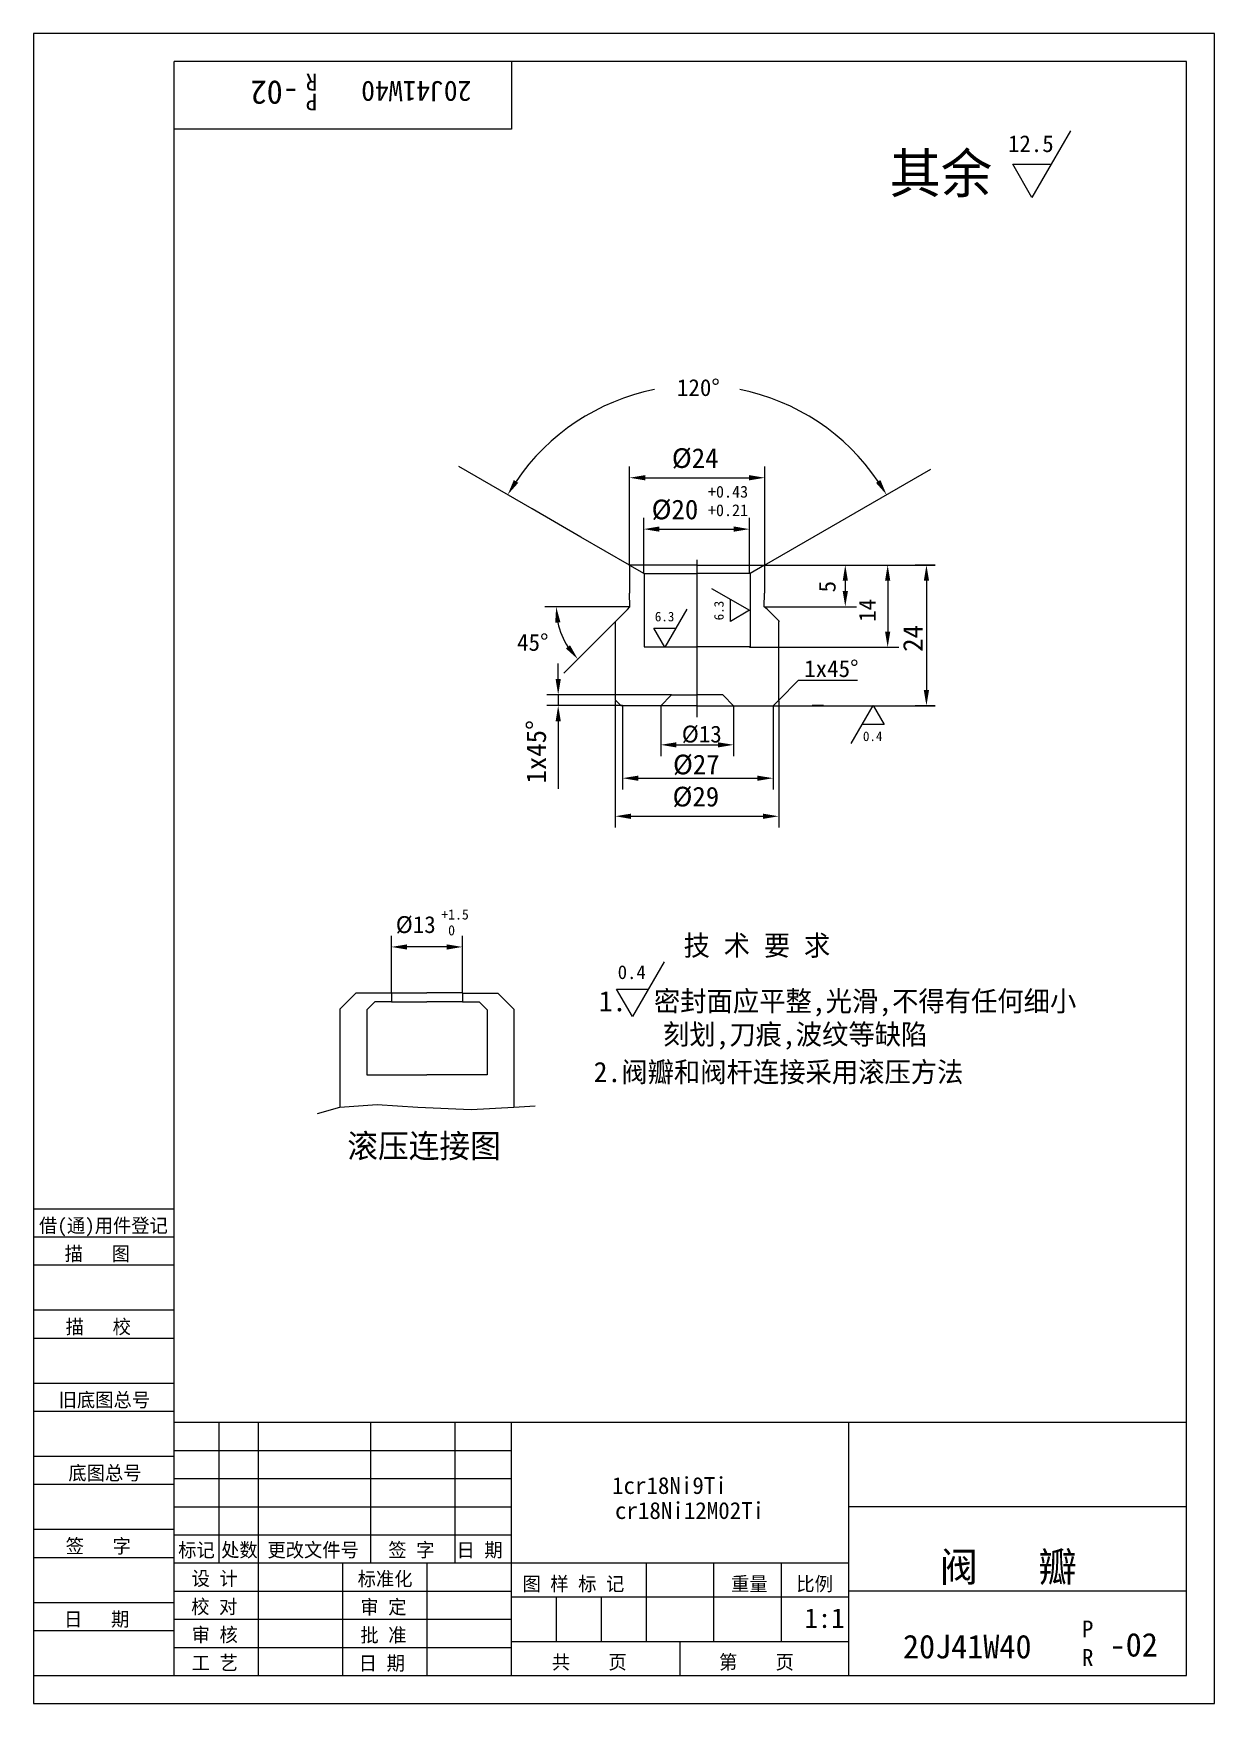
# Model space of a CAD drawing. Header units: metres. Extents: x 0 to 210, y 0 to 297.
import ezdxf

# ---------------------------------------------------------------- set-up
doc = ezdxf.new("R2010")
doc.units = ezdxf.units.M
for name, color, linetype in [('B', 3, 'Continuous'), ('C', 6, 'Continuous'), ('D', 1, 'Continuous'), ('FL', 5, 'Continuous'), ('T', 7, 'Continuous'), ('TL', 4, 'Continuous')]:
    doc.layers.add(name, color=color, linetype=linetype)

# ---------------------------------------------------------------- blocks, each defined once
blk = doc.blocks.new('TUKUN4')
at = {"layer": 'FL'}
for p, q in [((0, 297), (0, 0)), ((210, 297), (0, 297)), ((210, 0), (210, 297)), ((0, 78), (25, 78)), ((0, 70), (25, 70)), ((0, 65), (25, 65)), ((0, 57), (25, 57)), ((0, 52), (25, 52)), ((33, 25), (33, 50)), ((40, 5), (40, 50)), ((60, 25), (60, 50)), ((75, 25), (75, 50)), ((25, 45), (85, 45)), ((0, 44), (25, 44)), ((0, 39), (25, 39)), ((25, 40), (85, 40)), ((25, 35), (85, 35)), ((0, 31), (25, 31)), ((25, 30), (85, 30)), ((0, 26), (25, 26)), ((70, 5), (70, 25)), ((0, 18), (25, 18)), ((25, 20), (85, 20)), ((25, 15), (85, 15)), ((0, 13), (25, 13)), ((25, 10), (85, 10)), ((0, 0), (210, 0))]:
    blk.add_line(p, q, dxfattribs=at)
at = {"layer": 'TL'}
for p, q in [((25, 5), (25, 292)), ((205, 292), (25, 292)), ((85, 292), (85, 280)), ((205, 5), (205, 292)), ((85, 280), (25, 280)), ((0, 88), (25, 88)), ((0, 83), (25, 83)), ((205, 50), (25, 50)), ((85, 5), (85, 50)), ((145, 5), (145, 50)), ((205, 35), (145, 35)), ((145, 25), (25, 25)), ((55, 5), (55, 25)), ((109, 11), (109, 25)), ((121, 11), (121, 25)), ((133, 11), (133, 25)), ((85, 19), (145, 19)), ((93, 11), (93, 19)), ((101, 11), (101, 19)), ((205, 20), (145, 20)), ((145, 11), (85, 11)), ((115, 5), (115, 11)), ((0, 5), (205, 5))]:
    blk.add_line(p, q, dxfattribs=at)
at = {"layer": 'T'}
for s, p in [('借(通)用件登记', (1, 83.76)), ('描   图', (5.56, 78.76)), ('描   校', (5.74, 65.76)), ('旧底图总号', (4.49, 52.76)), ('底图总号', (6.22, 39.76)), ('签   字', (5.74, 26.76)), ('标记', (25.75, 26.07)), ('处数', (33.38, 26.07)), ('更改文件号', (41.61, 26.07)), ('签 字', (63.1, 26.07)), ('日 期', (75.23, 26.07)), ('设 计', (28.14, 20.99)), ('标准化', (57.65, 20.93)), ('图 样 标 记', (86.95, 20.04)), ('重量', (124.03, 20.04)), ('比例', (135.64, 20.04)), ('校 对', (28.05, 15.99)), ('审 定', (58.13, 15.93)), ('日   期', (5.45, 13.76)), ('审 核', (28.14, 10.99)), ('批 准', (58.13, 10.93)), ('共    页', (92.18, 6.13)), ('第    页', (121.9, 6.13)), ('工 艺', (28.14, 5.99)), ('日 期', (57.84, 5.93))]:
    blk.add_text(s, height=2.5, dxfattribs=at).set_placement(p)

msp = doc.modelspace()

# ---------------------------------------------------------------- linework, layer by layer
at = {"layer": 'B'}
for p, q in [((63.69, 126.37), (69.96, 126.37)), ((63.69, 124.77), (69.96, 124.77)), ((76.23, 126.37), (69.96, 126.37)), ((76.23, 124.77), (69.96, 124.77))]:
    msp.add_line(p, q, dxfattribs=at)
at = {"layer": 'C'}
msp.add_line((118, 175.44), (118, 203.37), dxfattribs=at)
at = {"layer": 'D'}
for p, q in [((184.36, 279.67), (177.53, 267.84)), ((177.53, 267.84), (174.12, 273.75)), ((174.12, 273.75), (180.95, 273.75)), ((88.68, 212.44), (75.63, 219.97)), ((105.98, 202.41), (105.98, 219.98)), ((130.04, 202.41), (130.04, 219.98)), ((108.78, 217.98), (127.24, 217.98)), ((130, 202.44), (159.57, 219.51)), ((97.34, 207.44), (88.68, 212.44)), ((108.5, 200.96), (108.5, 210.85)), ((111.3, 208.85), (124.51, 208.85)), ((127.31, 200.96), (127.31, 210.85)), ((106, 202.44), (97.34, 207.44)), ((129.92, 202.46), (146.34, 202.46)), ((146.34, 202.46), (153.88, 202.46)), ((153.88, 202.46), (160.34, 202.46)), ((160.34, 202.46), (156.77, 202.46)), ((144.34, 199.66), (144.34, 197.84)), ((151.88, 199.66), (151.88, 190.64)), ((158.77, 199.66), (158.77, 180.24)), ((120.57, 198.31), (127.33, 194.41)), ((123.95, 192.45), (123.95, 196.36)), ((92.06, 195.03), (90.94, 195.04)), ((106.02, 195.03), (92.06, 195.03)), ((116.16, 194.6), (112.26, 187.84)), ((127.33, 194.41), (123.95, 192.45)), ((129.92, 195.04), (146.34, 195.04)), ((103.5, 192.44), (96.43, 185.37)), ((112.26, 187.84), (110.31, 191.22)), ((110.31, 191.22), (114.21, 191.22)), ((127.33, 187.84), (153.88, 187.84)), ((93.3, 182.18), (93.3, 184.98)), ((96.43, 185.37), (94.31, 183.25)), ((132.5, 178.44), (136.04, 181.98)), ((136.04, 181.98), (146.5, 181.98)), ((113.46, 179.38), (91.3, 179.38)), ((93.3, 179.38), (93.3, 177.47)), ((103.42, 178.32), (103.42, 155.79)), ((132.5, 178.32), (132.5, 155.79)), ((104.72, 177.47), (91.3, 177.47)), ((104.75, 177.44), (104.75, 162.56)), ((111.52, 177.44), (111.52, 168.49)), ((124.49, 177.44), (124.49, 168.49)), ((131.5, 177.44), (131.5, 162.56)), ((131.5, 177.44), (142.46, 177.44)), ((140.46, 177.47), (138.46, 177.47)), ((142.46, 177.44), (160.34, 177.44)), ((145.4, 170.71), (149.3, 177.47)), ((149.3, 177.47), (151.25, 174.09)), ((160.34, 177.44), (156.77, 177.44)), ((93.3, 174.67), (93.3, 171.87)), ((151.25, 174.09), (147.35, 174.09)), ((93.3, 171.87), (93.3, 162.65)), ((114.32, 170.49), (121.69, 170.49)), ((107.55, 164.56), (128.7, 164.56)), ((106.22, 157.79), (129.7, 157.79)), ((63.64, 126.35), (63.64, 136.55)), ((73.47, 134.55), (66.44, 134.55)), ((76.27, 126.35), (76.27, 136.55)), ((112.12, 131.93), (106.5, 122.2)), ((106.5, 122.2), (103.69, 127.07)), ((103.69, 127.07), (109.31, 127.07))]:
    msp.add_line(p, q, dxfattribs=at)
for centre, radius, start, end in [((118, 195.51), 38.89, 101.25, 145.87), ((118, 195.51), 38.89, 34.13, 78.75), ((106.09, 195.03), 13.15, 192.22, 212.78)]:
    msp.add_arc(centre, radius, start, end, dxfattribs=at)
for points in [[(86.2, 217.08), (85.41, 217.58), (84.32, 214.96)], [(108.78, 218.45), (108.78, 217.52), (105.98, 217.98)], [(127.24, 218.45), (127.24, 217.52), (130.04, 217.98)], [(150.59, 217.58), (149.8, 217.08), (151.68, 214.96)], [(111.3, 209.32), (111.3, 208.39), (108.5, 208.85)], [(124.51, 209.32), (124.51, 208.39), (127.31, 208.85)], [(143.88, 199.66), (144.81, 199.66), (144.34, 202.46)], [(151.41, 199.66), (152.35, 199.66), (151.88, 202.46)], [(158.3, 199.66), (159.24, 199.66), (158.77, 202.46)], [(143.88, 197.84), (144.81, 197.84), (144.34, 195.04)], [(92.77, 192.2), (93.7, 192.3), (92.94, 195.03)], [(151.41, 190.64), (152.35, 190.64), (151.88, 187.84)], [(95.4, 188.2), (94.67, 187.62), (96.79, 185.73)], [(92.84, 182.18), (93.77, 182.18), (93.3, 179.38)], [(158.3, 180.24), (159.24, 180.24), (158.77, 177.44)], [(92.84, 174.67), (93.77, 174.67), (93.3, 177.47)], [(114.32, 170.95), (114.32, 170.02), (111.52, 170.49)], [(121.69, 170.95), (121.69, 170.02), (124.49, 170.49)], [(107.55, 165.02), (107.55, 164.09), (104.75, 164.56)], [(128.7, 165.02), (128.7, 164.09), (131.5, 164.56)], [(106.22, 158.25), (106.22, 157.32), (103.42, 157.79)], [(129.7, 158.25), (129.7, 157.32), (132.5, 157.79)], [(66.44, 135.01), (66.44, 134.08), (63.64, 134.55)], [(73.47, 135.01), (73.47, 134.08), (76.27, 134.55)]]:
    msp.add_solid(points, dxfattribs=at)
at = {"layer": 'FL'}
for p, q in [((50.48, 104.94), (54.5, 106.07)), ((54.5, 106.07), (61.14, 106.54)), ((61.14, 106.54), (68.33, 106.07)), ((68.33, 106.07), (77.84, 105.62)), ((77.84, 105.62), (85.42, 106.07)), ((85.42, 106.07), (89.2, 106.31))]:
    msp.add_line(p, q, dxfattribs=at)
at = {"layer": 'TL'}
for p, q in [((118, 202.44), (106, 202.44)), ((106, 202.44), (106, 197.44)), ((106, 202.44), (108.6, 200.94)), ((118, 202.44), (130, 202.44)), ((130, 202.44), (127.41, 200.94)), ((130, 202.44), (130, 197.44)), ((108.6, 200.94), (108.6, 187.94)), ((108.6, 200.94), (118, 200.94)), ((127.41, 200.94), (118, 200.94)), ((127.41, 200.94), (127.41, 187.94)), ((106.02, 195.03), (106, 197.44)), ((129.92, 195.04), (130, 197.44)), ((103.5, 192.44), (105.62, 194.56)), ((105.62, 194.56), (106.02, 195.03)), ((130.52, 194.56), (129.92, 195.04)), ((132.64, 192.44), (130.52, 194.56)), ((103.5, 178.44), (103.5, 192.44)), ((132.5, 178.44), (132.5, 192.44)), ((108.6, 187.94), (118, 187.94)), ((127.41, 187.94), (118, 187.94)), ((104.5, 177.44), (103.5, 178.44)), ((111.46, 177.38), (113.46, 179.38)), ((113.46, 179.38), (118, 179.38)), ((122.55, 179.38), (118, 179.38)), ((124.55, 177.38), (122.55, 179.38)), ((131.5, 177.44), (132.5, 178.44)), ((111.5, 177.44), (104.5, 177.44)), ((118, 177.44), (111.5, 177.44)), ((118, 177.44), (124.5, 177.44)), ((124.5, 177.44), (131.5, 177.44)), ((57.33, 126.33), (54.5, 123.5)), ((63.65, 126.33), (57.33, 126.33)), ((60.68, 124.77), (59.27, 123.36)), ((63.65, 124.77), (60.68, 124.77)), ((63.65, 126.33), (63.65, 124.77)), ((76.27, 126.33), (82.59, 126.33)), ((76.27, 126.33), (76.27, 124.77)), ((76.27, 124.77), (79.24, 124.77)), ((79.24, 124.77), (80.65, 123.36)), ((82.59, 126.33), (85.42, 123.5)), ((54.5, 123.5), (54.5, 106.07)), ((59.27, 123.36), (59.27, 111.78)), ((80.65, 123.36), (80.65, 111.78)), ((85.42, 123.5), (85.42, 106.07)), ((59.27, 111.78), (69.96, 111.78)), ((80.65, 111.78), (69.96, 111.78))]:
    msp.add_line(p, q, dxfattribs=at)

# ---------------------------------------------------------------- block references
at = {"layer": 'D'}
msp.add_blockref('TUKUN4', (0, 0), dxfattribs=at)

# ---------------------------------------------------------------- texts
for s, height, rotation, p in [('-02', 4.2, 180, (47.19, 288.58)), ('R', 3, 180, (50.47, 289.83)), ('20J41W40', 3.6, 180, (77.87, 288.51)), ('P', 3, 180, (50.47, 286.31)), ('5', 3, 90, (142.62, 197.59)), ('14', 3, 90, (149.76, 192.36)), ('6.3', 1.7, 90, (122.72, 192.63)), ('24', 3.5, 90, (158.1, 187.03)), ('1x45%%d', 3.5, 90, (91.13, 163.61))]:
    msp.add_text(s, height=height, rotation=rotation, dxfattribs=at).set_placement(p)
for s, height, p in [('其余', 7, (152.23, 268.62)), ('12.5', 2.98, (173.28, 275.9)), ('120%%D', 3, (114.41, 232.52)), ('%%c24', 3.5, (113.51, 219.73)), ('%%c20', 3.5, (109.91, 210.6)), ('+0.43', 2.1, (119.92, 214.45)), ('+0.21', 2.1, (119.92, 211.16)), ('6.3', 1.7, (110.48, 192.45)), ('45%%d', 3, (85.99, 187.21)), ('1x45%%d', 3, (137.03, 182.55)), ('%%C13', 3, (115.27, 170.91)), ('0.4', 1.7, (147.48, 171.16)), ('%%c27', 3.5, (113.71, 165.25)), ('%%C29', 3.5, (113.63, 159.54)), ('%%c13', 3, (64.42, 137.03)), ('+1.5', 1.8, (72.51, 139.43)), (' 0', 1.8, (72.51, 136.61)), ('技 术 要 求', 3.6, (115.6, 133.01)), ('0.4', 2.45, (103.88, 128.84)), ('1.  密封面应平整,光滑,不得有任何细小', 3.6, (100.52, 123.11)), ('刻划,刀痕,波纹等缺陷', 3.6, (111.92, 117.21)), ('2.阀瓣和阀杆连接采用滚压方法', 3.6, (99.61, 110.51)), ('滚压连接图', 4.2, (55.8, 97.06)), ('1cr18Ni9Ti', 3, (102.87, 37.28)), ('cr18Ni12M02Ti', 3, (103.39, 32.83)), ('阀   瓣', 5.25, (161.12, 21.69)), ('1:1', 3.5, (137.08, 13.45)), ('20J41W40', 4.2, (154.6, 8.04)), ('P', 3, (186.41, 11.77)), ('-02', 4.2, (191.34, 8.37)), ('R', 3, (186.41, 6.71))]:
    msp.add_text(s, height=height, dxfattribs=at).set_placement(p)

doc.saveas('drawing.dxf')
